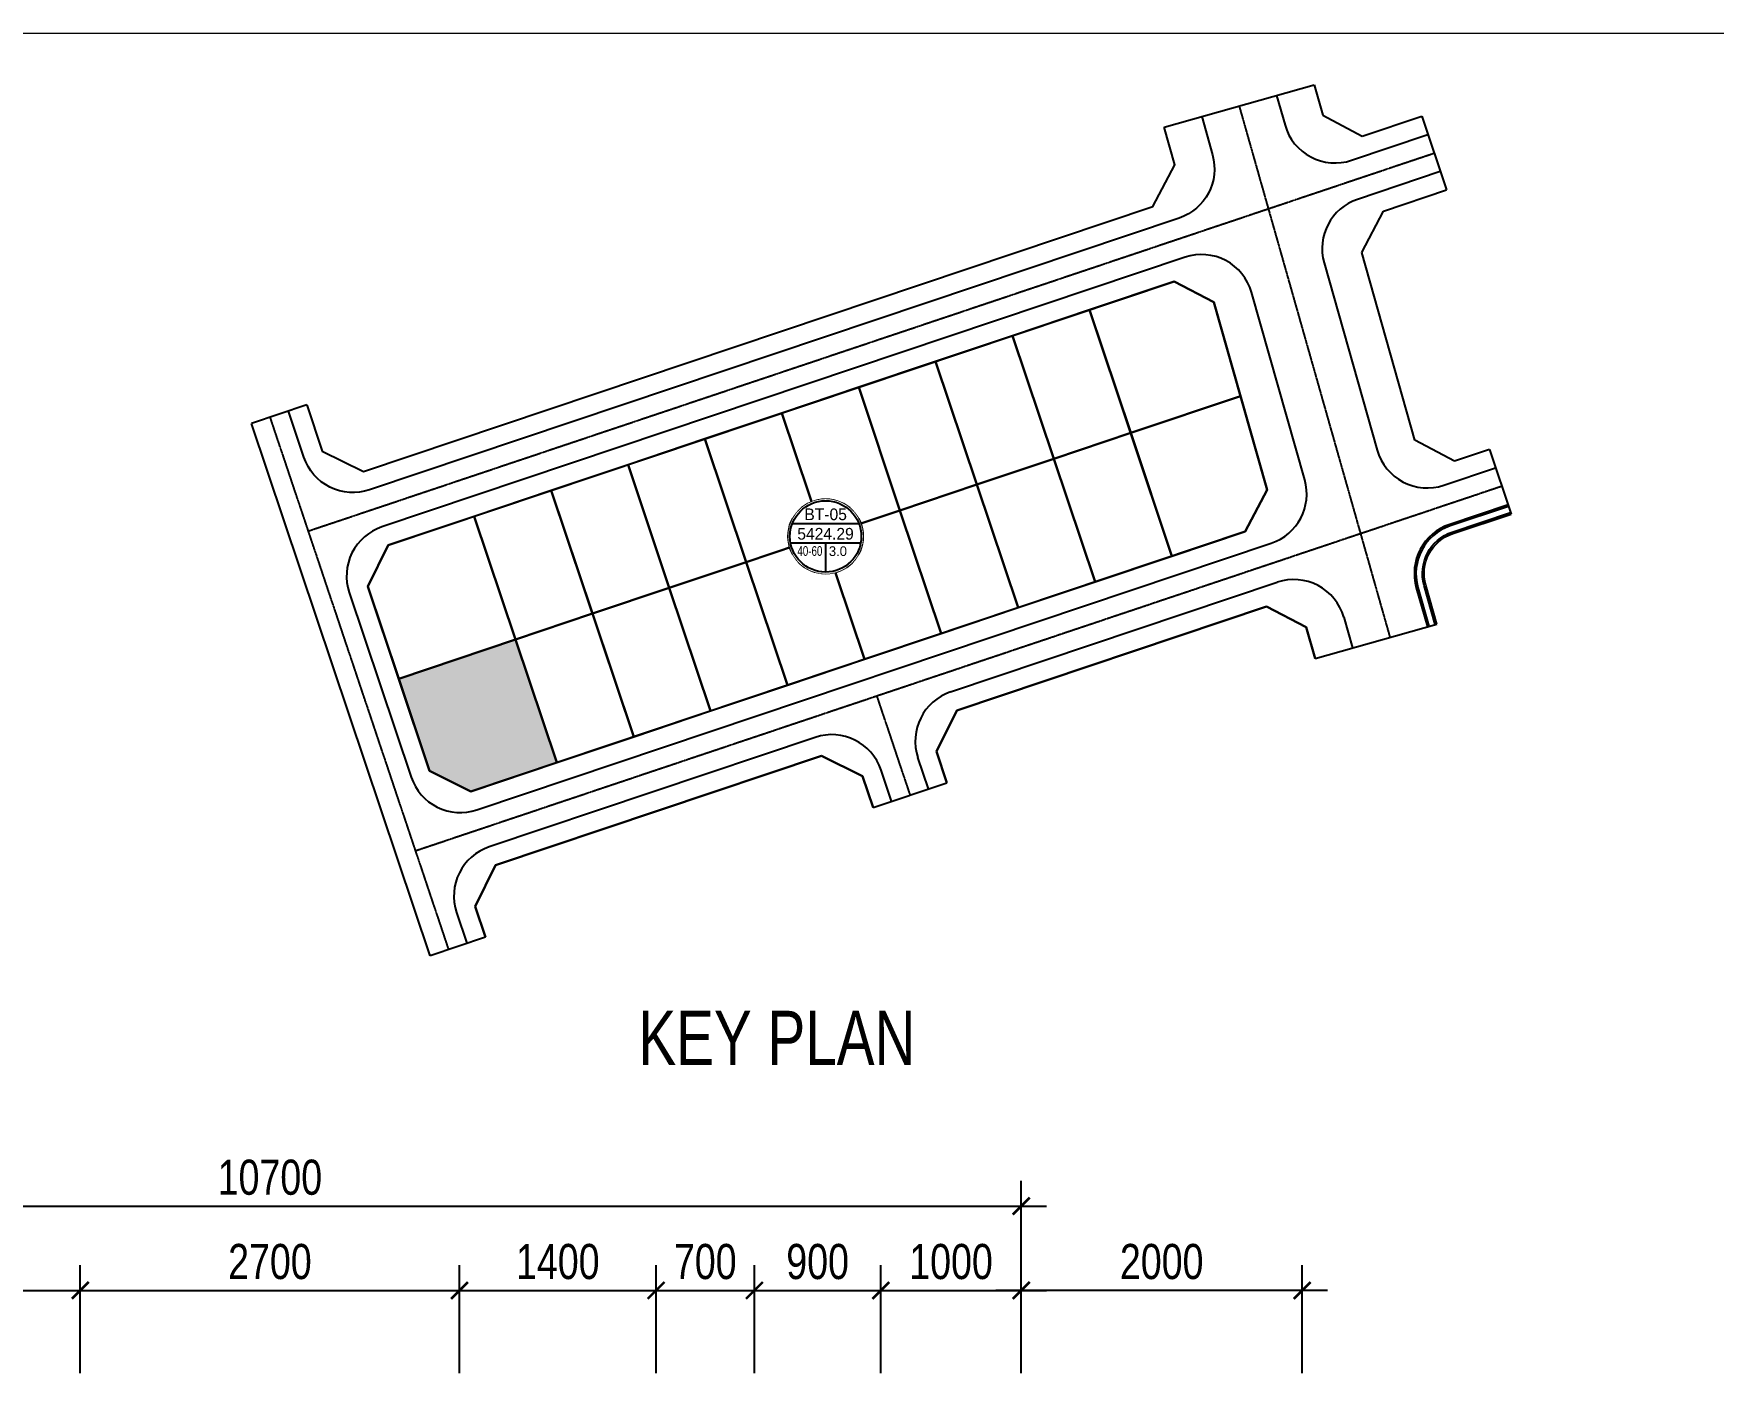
# Model space of a CAD drawing. Header units: millimetres. Extents: x 33748 to 451939, y -263262 to 62681.
# Drawn here: x 191699 to 203660, y -228912 to -219333 of the extents above; entities that cross this region are included whole.
import ezdxf
from ezdxf.enums import TextEntityAlignment as Align

# ---------------------------------------------------------------- set-up
doc = ezdxf.new("R2010")
doc.units = ezdxf.units.MM
doc.header["$PDMODE"] = 98
doc.linetypes.add('ACAD_ISO10W100', pattern=[18.5, 12, -3, 0.5, -3])
doc.linetypes.add('DOT', pattern=[0.25, 0, -0.25])
doc.layers.get('Defpoints').update_dxf_attribs({"color": 202, "lineweight": 13})
doc.layers.add('-TEXT', color=7, linetype='Continuous', lineweight=15)
for name, color, linetype in [('12. NET DIM', 9, 'Continuous'), ('ghi_chu', 7, 'Continuous'), ('loKBT', 42, 'Continuous'), ('net in mo', 159, 'Continuous')]:
    doc.layers.add(name, color=color, linetype=linetype)
doc.styles.add('AVANH', font='', dxfattribs={"width": 0.8})
doc.styles.add('avh', font='')
doc.styles.add('kieuchuDim', font='arial.ttf', dxfattribs={"width": 0.75})
doc.styles.get('AVANH').set_extended_font_data('.VnAvantH')
doc.styles.get('avh').set_extended_font_data('.VnAvantH')
doc.dimstyles.new('C_100A3', dxfattribs={"dimscale": 100, "dimtxt": 2.5, "dimasz": 1.2, "dimexe": 1.8, "dimexo": 0, "dimgap": 0.75, "dimtad": 1, "dimdec": 0, "dimzin": 0, "dimdsep": 46, "dimtxsty": 'AVANH', "dimblk": 'ARCHTICK', "dimcen": 0, "dimdle": 1.8, "dimclrd": 256, "dimclre": 256, "dimclrt": 7, "dimadec": 0, "dimazin": 0, "dimtfac": 0.0001, "dimtdec": 0, "dimtix": 1, "dimtmove": 2, "dimatfit": 3, "dimldrblk": 'ARCHTICK', "dimfxl": 1.8, "dimtolj": 1, "dimtzin": 0, "dimarcsym": 0})

# ---------------------------------------------------------------- blocks, each defined once
blk = doc.blocks.new('sl')
at = {"layer": 'ghi_chu', "color": 158}
blk.add_circle((0, 0), 5.75, dxfattribs=at)
at = {"color": 158, "linetype": 'DOT'}
blk.add_wipeout([(0, 5.75), (0.97, 5.67), (1.86, 5.44), (2.47, 5.19), (3.13, 4.82), (3.79, 4.32), (4.43, 3.67), (4.91, 2.99), (5.2, 2.45), (5.53, 1.57), (5.7, 0.77), (5.75, 0), (5.69, -0.85), (5.5, -1.69), (5.23, -2.38), (4.83, -3.13), (4.38, -3.72), (3.93, -4.2), (2.99, -4.91), (2.42, -5.22), (1.54, -5.54), (0.63, -5.72), (0, -5.75), (-0.86, -5.69), (-1.59, -5.52), (-2.41, -5.22), (-3.14, -4.82), (-3.72, -4.39), (-4.31, -3.8), (-4.85, -3.09), (-5.21, -2.43), (-5.52, -1.6), (-5.69, -0.85), (-5.75, 0), (-5.66, 1.01), (-5.49, 1.72), (-5.12, 2.62), (-4.44, 3.66), (-3.55, 4.52), (-2.72, 5.07), (-1.72, 5.49), (-0.8, 5.69)], dxfattribs=at).dxf.layer = 'ghi_chu'
at = {"layer": 'ghi_chu', "color": 32}
for points in [[(-5.12, 2), (5.12, 2)], [(-5.41, -1), (5.41, -1)], [(0, -1), (0, -5.5)]]:
    blk.add_lwpolyline(points, dxfattribs=at)
at = {"layer": 'ghi_chu'}
blk.add_circle((0, 0), 5.5, dxfattribs=at)
at = {"layer": 'ghi_chu', "style": 'avh'}
for tag, height, p in [('SOLO', 1.25, (0, 2.51)), ('DT', 1.5, (-0.01, -0.49))]:
    blk.add_attdef(tag, text='', height=height, dxfattribs=at).set_placement(p, align=Align.CENTER)
blk.add_attdef('MD', text='', height=1.25, dxfattribs=at).set_placement((-0.5, -3), align=Align.RIGHT)
blk.add_attdef('TC', (0.5, -3.02), '', height=1.25, dxfattribs=at)
blk = doc.blocks.new('A$C1FE803A3')
at = {"layer": 'loKBT'}
h = blk.add_hatch(color=256, dxfattribs=at)
h.dxf.hatch_style = 1
h.paths.add_polyline_path([(40703, 48726), (22690, 42681), (27463, 28460), (33794, 25311), (47066, 29765)])
for p, q in [((157996, 132549), (159301, 127953)), ((163768, 134187), (165100, 129495)), ((163768, 134187), (165100, 129495)), ((165100, 129495), (171206, 126276)), ((165100, 129495), (171206, 126276)), ((142322, 121851), (140680, 127634)), ((171206, 126276), (180370, 129351)), ((171206, 126276), (180370, 129351)), ((169542, 122553), (181324, 126507)), ((138947, 115450), (142322, 121851)), ((183233, 120819), (170466, 116534)), ((174486, 114719), (184187, 117975)), ((174486, 114719), (184187, 117975)), ((17249, 74609), (138947, 115450)), ((171112, 108319), (174486, 114719)), ((171112, 108319), (174486, 114719)), ((165315, 106766), (173517, 77874)), ((179316, 79416), (171112, 108319)), ((179316, 79416), (171112, 108319)), ((10919, 77758), (17249, 74609)), ((185422, 76197), (179316, 79416)), ((185422, 76197), (179316, 79416)), ((190803, 78003), (185422, 76197)), ((190803, 78003), (185422, 76197)), ((183758, 72474), (191758, 75159)), ((107760, 40640), (158107, 57537)), ((156444, 53814), (108714, 37796)), ((108714, 37796), (156444, 53814)), ((162549, 50595), (156444, 53814)), ((156444, 53814), (162549, 50595)), ((168349, 52137), (169690, 47413)), ((163918, 45774), (162549, 50595)), ((162549, 50595), (163918, 45774)), ((108714, 37796), (105565, 31465)), ((105565, 31465), (108714, 37796)), ((86903, 33641), (36657, 16779)), ((105565, 31465), (107180, 26653)), ((107180, 26653), (105565, 31465)), ((87858, 30797), (37612, 13935)), ((37612, 13935), (87858, 30797)), ((94189, 27647), (87858, 30797)), ((87858, 30797), (94189, 27647)), ((98648, 23789), (97033, 28602)), ((104336, 25698), (102721, 30511)), ((95804, 22835), (94189, 27647)), ((94189, 27647), (95804, 22835)), ((37612, 13935), (34462, 7604)), ((34462, 7604), (37612, 13935)), ((31618, 6649), (33209, 1909)), ((34462, 7604), (36053, 2863)), ((36053, 2863), (34462, 7604))]:
    blk.add_line(p, q)
at = {"linetype": 'ACAD_ISO10W100', "ltscale": 0.75}
for p, q in [((152224, 130911), (175462, 49051)), ((8730, 65421), (182278, 123663))]:
    blk.add_line(p, q, dxfattribs=at)
for points in [[(140680, 127634), (163768, 134187)], [(8532, 84869), (10919, 77758), (17249, 74609), (138947, 115450), (142322, 121851), (140680, 127634)], [(180370, 129351), (184187, 117975)], [(8532, 84869), (0, 82005)], [(27521, 0), (0, 82005)], [(190803, 78003), (194144, 68048)], [(193667, 69470), (184682, 66455)], [(163918, 45774), (182677, 51099)], [(95804, 22835), (107180, 26653)], [(36053, 2863), (27521, 0)]]:
    blk.add_lwpolyline(points)
for points in [[(146452, 129272), (148118, 123404, -0.4004581), (142968, 113635), (18204, 71765, -0.4142136), (8074, 76804), (5688, 83914)], [(162334, 73325), (154133, 102216, 0.4281041), (143891, 107616), (20113, 66077, 0.4142136), (15074, 55947), (24619, 27506, 0.4142136), (34748, 22467), (157183, 63556, 0.4004581), (162334, 73325)], [(193746, 69233), (184762, 66218, 0.4004581), (179772, 56754), (181474, 50758)], [(182436, 51031), (180734, 57028, -0.4004581), (185080, 65270), (194065, 68285)], [(182677, 51099), (180974, 57096, -0.4004581), (185159, 65033), (194144, 68048)], [(184682, 66455, 0.4004581), (179531, 56686), (181234, 50690)]]:
    blk.add_lwpolyline(points, format="xyb")
for points in [[(156538, 71772), (153163, 65371), (33794, 25311), (27463, 28460), (17918, 56902), (21067, 63233), (142228, 103893), (148333, 100674)], [(156538, 71772), (153163, 65371), (33794, 25311), (27463, 28460), (17918, 56902), (21067, 63233), (142228, 103893), (148333, 100674)], [(148333, 100674), (142228, 103893), (129144, 99502), (135507, 80542), (152436, 86223)], [(129144, 99502), (117293, 95525), (123656, 76565), (135507, 80542)], [(117293, 95525), (105443, 91549), (111806, 72588), (123656, 76565)], [(105443, 91549), (93592, 87572), (99955, 68611), (111806, 72588)], [(93592, 87572), (81742, 83595), (88105, 64634), (99955, 68611)], [(152436, 86223), (135507, 80542), (141870, 61581), (153163, 65371), (156538, 71772)], [(81742, 83595), (69891, 79618), (76254, 60657), (88105, 64634)], [(135507, 80542), (123656, 76565), (130020, 57604), (141870, 61581)], [(69891, 79618), (58041, 75641), (64404, 56680), (76254, 60657)], [(58041, 75641), (46190, 71664), (52554, 52703), (64404, 56680)], [(123656, 76565), (111806, 72588), (118169, 53627), (130020, 57604)], [(111806, 72588), (99955, 68611), (106319, 49650), (118169, 53627)], [(46190, 71664), (34340, 67687), (40703, 48726), (52554, 52703)], [(34340, 67687), (21067, 63233), (17918, 56902), (22690, 42681), (40703, 48726)], [(99955, 68611), (88105, 64634), (94468, 45673), (106319, 49650)], [(88105, 64634), (76254, 60657), (82618, 41696), (94468, 45673)], [(76254, 60657), (64404, 56680), (70767, 37719), (82618, 41696)], [(64404, 56680), (52554, 52703), (58917, 33742), (70767, 37719)], [(52554, 52703), (40703, 48726), (47066, 29765), (58917, 33742)], [(40703, 48726), (22690, 42681), (27463, 28460), (33794, 25311), (47066, 29765)]]:
    blk.add_lwpolyline(points, close=True)
at = {"ltscale": 5}
for points in [[(141870, 61581), (129144, 99502)], [(130020, 57604), (117293, 95525)], [(118169, 53627), (105443, 91549)], [(152436, 86223), (22690, 42681)], [(106319, 49650), (93592, 87572)], [(94468, 45673), (81742, 83595)], [(82618, 41696), (69891, 79618)], [(70767, 37719), (58041, 75641)], [(58917, 33742), (46190, 71664)], [(47066, 29765), (34340, 67687)]]:
    blk.add_lwpolyline(points, dxfattribs=at)
at = {"linetype": 'ACAD_ISO10W100', "ltscale": 0.75}
for points in [[(2844, 82960), (30365, 954)], [(192712, 72315), (25274, 16123)], [(96377, 39985), (101492, 24744)]]:
    blk.add_lwpolyline(points, dxfattribs=at)
for centre, start, end in [((166997, 130138), 195.84764, 288.5515), ((173011, 108950), 108.5515, 195.84764), ((181213, 80058), 195.84764, 288.5515), ((160653, 49953), 15.84764, 108.5515), ((110305, 33056), 108.5515, 198.5515), ((89448, 26057), 18.5515, 108.5515), ((39202, 9194), 108.5515, 198.5515)]:
    blk.add_arc(centre, 8000, start, end)
ref = blk.add_blockref('sl', (88493, 64599), dxfattribs=dict(xscale=1000, yscale=1000, zscale=1000))
ref.add_attrib('DT', '5424.29', dxfattribs={"layer": 'ghi_chu', "height": 1800, "style": 'avh'}).set_placement((88478, 64105), align=Align.CENTER)
ref.add_attrib('MD', '40-60', dxfattribs={"layer": 'ghi_chu', "height": 1500, "style": 'avh', "width": 0.75}).set_placement((87991, 61603), align=Align.RIGHT)
ref.add_attrib('TC', '3.0', (88993, 61579), dxfattribs={"layer": 'ghi_chu', "height": 1500, "style": 'avh'})
ref.add_attrib('SOLO', 'Bt-05', dxfattribs={"layer": 'ghi_chu', "height": 1800, "style": 'avh'}).set_placement((88493, 67105), align=Align.CENTER)
blk = doc.blocks.new('_ARCHTICK')
at = {"const_width": 0.15}
blk.add_lwpolyline([(-0.5, -0.5), (0.5, 0.5)], dxfattribs=at)
blk = doc.blocks.new('*D1196')
at = {"layer": '12. NET DIM', "lineweight": -2, "transparency": 16777216}
for p, q in [((198732, -228867), (198732, -228099)), ((200732, -228867), (200732, -228099)), ((200912, -228279), (198552, -228279))]:
    blk.add_line(p, q, dxfattribs=at)
at = {"layer": 'Defpoints', "color": 0, "transparency": 16777216}
for p in [(198732, -228279), (198732, -228867), (200732, -228867)]:
    blk.add_point(p, dxfattribs=at)
at = {"layer": '12. NET DIM', "lineweight": -2, "transparency": 16777216, "xscale": 120, "yscale": 120, "zscale": 120, "rotation": 180}
blk.add_blockref('_ARCHTICK', (198732, -228279), dxfattribs=at)
at = {"layer": '12. NET DIM', "lineweight": -2, "transparency": 16777216, "xscale": 120, "yscale": 120, "zscale": 120}
blk.add_blockref('_ARCHTICK', (200732, -228279), dxfattribs=at)
at = {"layer": '12. NET DIM', "color": 7, "transparency": 16777216, "insert": (199732, -228075), "char_height": 250, "attachment_point": 5, "style": 'AVANH'}
blk.add_mtext('\\A1;2000', dxfattribs=at)
blk = doc.blocks.new('*D1198')
at = {"layer": '12. NET DIM', "lineweight": -2, "transparency": 16777216}
for p, q in [((188032, -228867), (188032, -227499)), ((198732, -228867), (198732, -227499)), ((187852, -227679), (198912, -227679))]:
    blk.add_line(p, q, dxfattribs=at)
at = {"layer": 'Defpoints', "color": 0, "transparency": 16777216}
for p in [(198732, -227679), (188032, -228867), (198732, -228867)]:
    blk.add_point(p, dxfattribs=at)
at = {"layer": '12. NET DIM', "lineweight": -2, "transparency": 16777216, "xscale": 120, "yscale": 120, "zscale": 120, "rotation": 180}
blk.add_blockref('_ARCHTICK', (188032, -227679), dxfattribs=at)
at = {"layer": '12. NET DIM', "lineweight": -2, "transparency": 16777216, "xscale": 120, "yscale": 120, "zscale": 120}
blk.add_blockref('_ARCHTICK', (198732, -227679), dxfattribs=at)
at = {"layer": '12. NET DIM', "color": 7, "transparency": 16777216, "insert": (193382, -227475), "char_height": 250, "attachment_point": 5, "style": 'AVANH'}
blk.add_mtext('\\A1;10700', dxfattribs=at)
blk = doc.blocks.new('*D1260')
at = {"layer": '12. NET DIM', "lineweight": -2, "transparency": 16777216}
for p, q in [((189832, -228867), (189832, -228099)), ((192032, -228867), (192032, -228099)), ((189652, -228279), (192212, -228279))]:
    blk.add_line(p, q, dxfattribs=at)
at = {"layer": 'Defpoints', "color": 0, "transparency": 16777216}
for p in [(192032, -228279), (189832, -228867), (192032, -228867)]:
    blk.add_point(p, dxfattribs=at)
at = {"layer": '12. NET DIM', "lineweight": -2, "transparency": 16777216, "xscale": 120, "yscale": 120, "zscale": 120, "rotation": 180}
blk.add_blockref('_ARCHTICK', (189832, -228279), dxfattribs=at)
at = {"layer": '12. NET DIM', "lineweight": -2, "transparency": 16777216, "xscale": 120, "yscale": 120, "zscale": 120}
blk.add_blockref('_ARCHTICK', (192032, -228279), dxfattribs=at)
at = {"layer": '12. NET DIM', "color": 7, "transparency": 16777216, "insert": (190932, -228075), "char_height": 250, "attachment_point": 5, "style": 'AVANH'}
blk.add_mtext('\\A1;2200', dxfattribs=at)
blk = doc.blocks.new('*D1261')
at = {"layer": '12. NET DIM', "lineweight": -2, "transparency": 16777216}
for p, q in [((192032, -228867), (192032, -228099)), ((194732, -228867), (194732, -228099)), ((191852, -228279), (194912, -228279))]:
    blk.add_line(p, q, dxfattribs=at)
at = {"layer": 'Defpoints', "color": 0, "transparency": 16777216}
for p in [(194732, -228279), (192032, -228867), (194732, -228867)]:
    blk.add_point(p, dxfattribs=at)
at = {"layer": '12. NET DIM', "lineweight": -2, "transparency": 16777216, "xscale": 120, "yscale": 120, "zscale": 120, "rotation": 180}
blk.add_blockref('_ARCHTICK', (192032, -228279), dxfattribs=at)
at = {"layer": '12. NET DIM', "lineweight": -2, "transparency": 16777216, "xscale": 120, "yscale": 120, "zscale": 120}
blk.add_blockref('_ARCHTICK', (194732, -228279), dxfattribs=at)
at = {"layer": '12. NET DIM', "color": 7, "transparency": 16777216, "insert": (193382, -228075), "char_height": 250, "attachment_point": 5, "style": 'AVANH'}
blk.add_mtext('\\A1;2700', dxfattribs=at)
blk = doc.blocks.new('*D1262')
at = {"layer": '12. NET DIM', "lineweight": -2, "transparency": 16777216}
for p, q in [((194732, -228867), (194732, -228099)), ((196132, -228867), (196132, -228099)), ((194552, -228279), (196312, -228279))]:
    blk.add_line(p, q, dxfattribs=at)
at = {"layer": 'Defpoints', "color": 0, "transparency": 16777216}
for p in [(196132, -228279), (194732, -228867), (196132, -228867)]:
    blk.add_point(p, dxfattribs=at)
at = {"layer": '12. NET DIM', "lineweight": -2, "transparency": 16777216, "xscale": 120, "yscale": 120, "zscale": 120, "rotation": 180}
blk.add_blockref('_ARCHTICK', (194732, -228279), dxfattribs=at)
at = {"layer": '12. NET DIM', "lineweight": -2, "transparency": 16777216, "xscale": 120, "yscale": 120, "zscale": 120}
blk.add_blockref('_ARCHTICK', (196132, -228279), dxfattribs=at)
at = {"layer": '12. NET DIM', "color": 7, "transparency": 16777216, "insert": (195432, -228075), "char_height": 250, "attachment_point": 5, "style": 'AVANH'}
blk.add_mtext('\\A1;1400', dxfattribs=at)
blk = doc.blocks.new('*D1263')
at = {"layer": '12. NET DIM', "lineweight": -2, "transparency": 16777216}
for p, q in [((196132, -228867), (196132, -228099)), ((196832, -228867), (196832, -228099)), ((195952, -228279), (197012, -228279))]:
    blk.add_line(p, q, dxfattribs=at)
at = {"layer": 'Defpoints', "color": 0, "transparency": 16777216}
for p in [(196832, -228279), (196132, -228867), (196832, -228867)]:
    blk.add_point(p, dxfattribs=at)
at = {"layer": '12. NET DIM', "lineweight": -2, "transparency": 16777216, "xscale": 120, "yscale": 120, "zscale": 120, "rotation": 180}
blk.add_blockref('_ARCHTICK', (196132, -228279), dxfattribs=at)
at = {"layer": '12. NET DIM', "lineweight": -2, "transparency": 16777216, "xscale": 120, "yscale": 120, "zscale": 120}
blk.add_blockref('_ARCHTICK', (196832, -228279), dxfattribs=at)
at = {"layer": '12. NET DIM', "color": 7, "transparency": 16777216, "insert": (196482, -228075), "char_height": 250, "attachment_point": 5, "style": 'AVANH'}
blk.add_mtext('\\A1;700', dxfattribs=at)
blk = doc.blocks.new('*D1264')
at = {"layer": '12. NET DIM', "lineweight": -2, "transparency": 16777216}
for p, q in [((196832, -228867), (196832, -228099)), ((197732, -228867), (197732, -228099)), ((196652, -228279), (197912, -228279))]:
    blk.add_line(p, q, dxfattribs=at)
at = {"layer": 'Defpoints', "color": 0, "transparency": 16777216}
for p in [(197732, -228279), (196832, -228867), (197732, -228867)]:
    blk.add_point(p, dxfattribs=at)
at = {"layer": '12. NET DIM', "lineweight": -2, "transparency": 16777216, "xscale": 120, "yscale": 120, "zscale": 120, "rotation": 180}
blk.add_blockref('_ARCHTICK', (196832, -228279), dxfattribs=at)
at = {"layer": '12. NET DIM', "lineweight": -2, "transparency": 16777216, "xscale": 120, "yscale": 120, "zscale": 120}
blk.add_blockref('_ARCHTICK', (197732, -228279), dxfattribs=at)
at = {"layer": '12. NET DIM', "color": 7, "transparency": 16777216, "insert": (197282, -228075), "char_height": 250, "attachment_point": 5, "style": 'AVANH'}
blk.add_mtext('\\A1;900', dxfattribs=at)
blk = doc.blocks.new('*D1265')
at = {"layer": '12. NET DIM', "lineweight": -2, "transparency": 16777216}
for p, q in [((197732, -228867), (197732, -228099)), ((198732, -228867), (198732, -228099)), ((197552, -228279), (198912, -228279))]:
    blk.add_line(p, q, dxfattribs=at)
at = {"layer": 'Defpoints', "color": 0, "transparency": 16777216}
for p in [(198732, -228279), (197732, -228867), (198732, -228867)]:
    blk.add_point(p, dxfattribs=at)
at = {"layer": '12. NET DIM', "lineweight": -2, "transparency": 16777216, "xscale": 120, "yscale": 120, "zscale": 120, "rotation": 180}
blk.add_blockref('_ARCHTICK', (197732, -228279), dxfattribs=at)
at = {"layer": '12. NET DIM', "lineweight": -2, "transparency": 16777216, "xscale": 120, "yscale": 120, "zscale": 120}
blk.add_blockref('_ARCHTICK', (198732, -228279), dxfattribs=at)
at = {"layer": '12. NET DIM', "color": 7, "transparency": 16777216, "insert": (198232, -228075), "char_height": 250, "attachment_point": 5, "style": 'AVANH'}
blk.add_mtext('\\A1;1000', dxfattribs=at)

msp = doc.modelspace()

# ---------------------------------------------------------------- linework, layer by layer
at = {"layer": 'Defpoints'}
msp.add_lwpolyline([(226907.2, -252596.8), (226907.2, -219332.8), (179867.2, -219332.8), (179867.2, -252596.8)], close=True, dxfattribs=at)

# ---------------------------------------------------------------- texts
at = {"layer": '-TEXT', "color": 4, "style": 'kieuchuDim', "width": 0.75}
msp.add_text('KEY PLAN', height=385, dxfattribs=at).set_placement((196005.7, -226673.5))

# ---------------------------------------------------------------- dimensions: what is measured, and where the dimension line sits
at = {"layer": '12. NET DIM'}
for base, p1, p2, picture, middle in [((198731.9, -227679), (188031.9, -228866.6), (198731.9, -228866.6), '*D1198', (193381.9, -227474.7)), ((192031.9, -228279), (189831.9, -228866.6), (192031.9, -228866.6), '*D1260', (190931.9, -228074.7)), ((194731.9, -228279), (192031.9, -228866.6), (194731.9, -228866.6), '*D1261', (193381.9, -228074.7)), ((196131.9, -228279), (194731.9, -228866.6), (196131.9, -228866.6), '*D1262', (195431.9, -228074.7)), ((196831.9, -228279), (196131.9, -228866.6), (196831.9, -228866.6), '*D1263', (196481.9, -228074.7)), ((197731.9, -228279), (196831.9, -228866.6), (197731.9, -228866.6), '*D1264', (197281.9, -228074.7)), ((198731.9, -228279), (197731.9, -228866.6), (198731.9, -228866.6), '*D1265', (198231.9, -228074.7)), ((198731.9, -228279), (200731.9, -228866.6), (198731.9, -228866.6), '*D1196', (199731.9, -228074.7))]:
    dim = msp.add_linear_dim(base=base, p1=p1, p2=p2, dimstyle='C_100A3', dxfattribs=at)
    dim.commit()
    dim.dimension.update_dxf_attribs({"geometry": picture, "text_midpoint": middle})

# ---------------------------------------------------------------- next in the draw order: block references
at = {"layer": 'net in mo', "xscale": 0.0462, "yscale": 0.0462, "zscale": 0.0462}
msp.add_blockref('A$C1FE803A3', (193250.6, -225896.4), dxfattribs=at)

doc.saveas('drawing.dxf')
